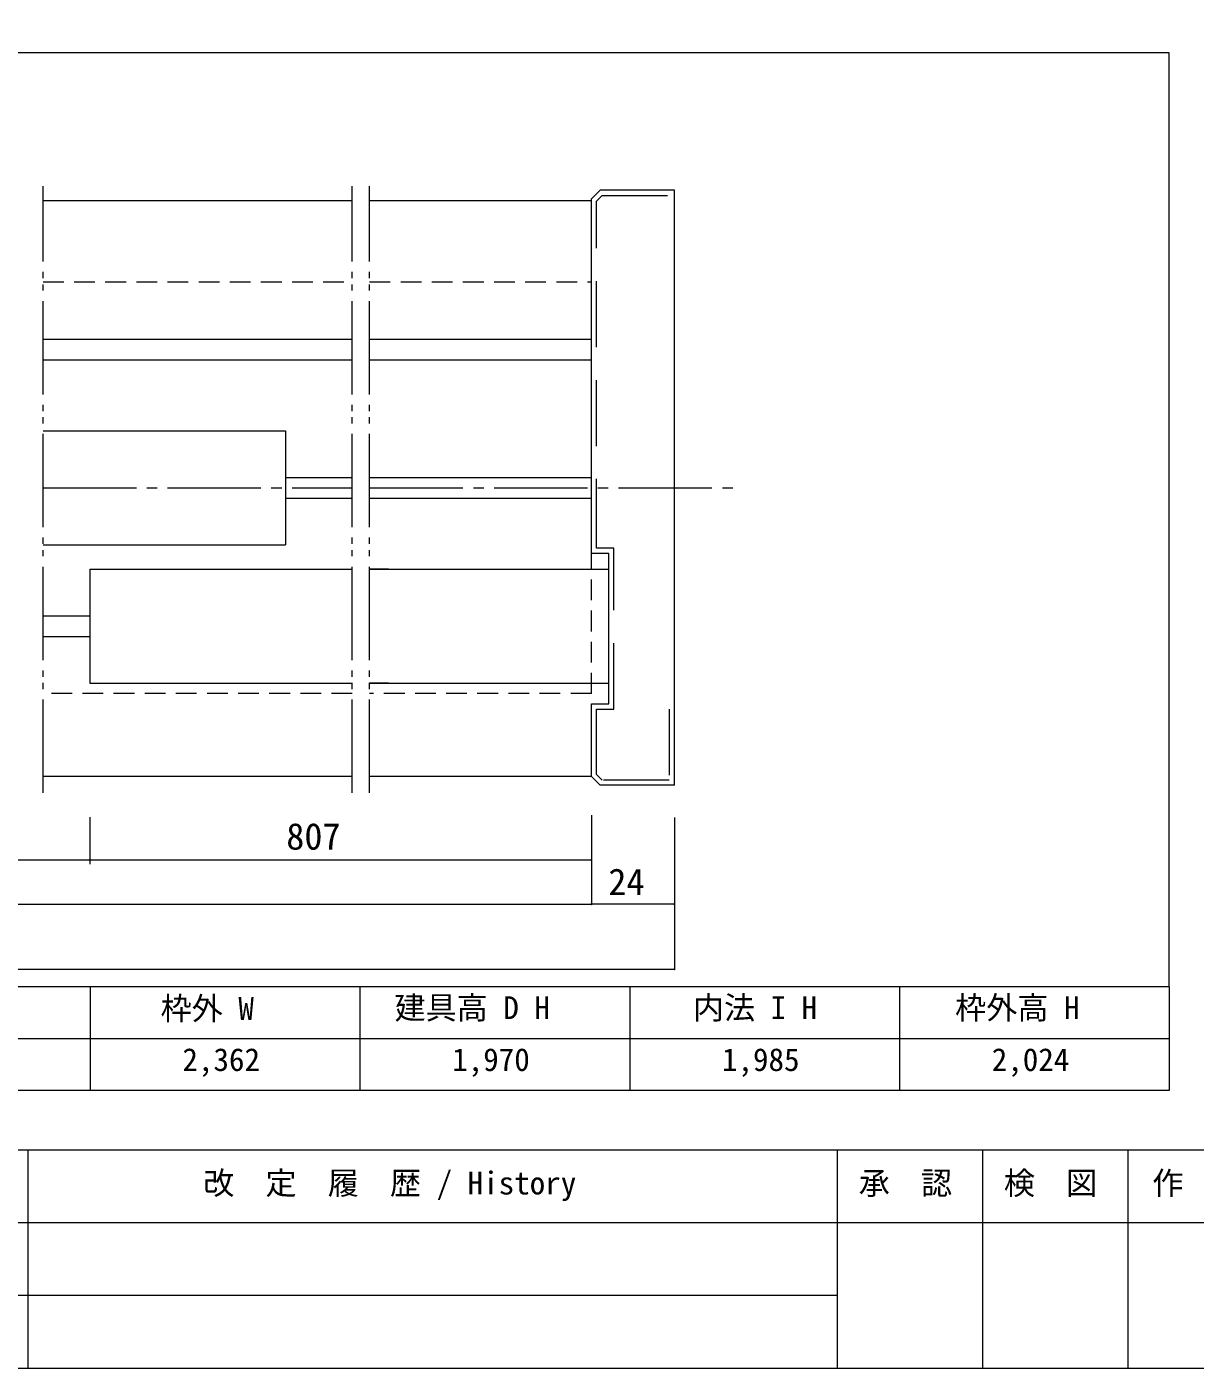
# Model space of a CAD drawing. Units: millimetres on the paper, enlarged 10 times, with parts at other scales. Extents: x -2000 to 2000, y -1385 to 1385.
# Drawn here: x -721 to 405, y -1385 to -92 of the extents above; entities that cross this region are included whole.
import ezdxf
from ezdxf.enums import TextEntityAlignment as Align

# ---------------------------------------------------------------- set-up
doc = ezdxf.new("R2010")
doc.units = ezdxf.units.MM
doc.header["$LTSCALE"] = 10
for name, pattern in [('CHAIN2', [12, 9, -1, 1, -1]), ('DOUBLE_CHAIN2', [12.8, 9, -1, 0.6, -0.6, 0.6, -1]), ('USER2', [9.525, 6.35, -3.175]), ('USER9', [3, 2, -1])]:
    doc.linetypes.add(name, pattern=pattern)
for name, color, linetype, lineweight in [('1-1_0', 7, 'Continuous', 20), ('2-0_18', 7, 'Continuous', 18), ('3-0', 7, 'Continuous', 20)]:
    doc.layers.add(name, color=color, linetype=linetype, lineweight=lineweight)
doc.styles.add('ＭＳ ゴシック', font='')
doc.styles.get('ＭＳ ゴシック').set_extended_font_data('MS Gothic')

msp = doc.modelspace()

# ---------------------------------------------------------------- linework, layer by layer
at = {"layer": '1-1_0'}
for p, q in [((380, -117.5), (-1950, -117.5)), ((380, -117.5), (-1950, -117.5)), ((380, -117.5), (-1950, -117.5)), ((380, -117.5), (-1950, -117.5)), ((380, -1017.5), (380, -117.5)), ((380, -1017.5), (380, -117.5)), ((380, -1017.5), (-1950, -1017.5)), ((380, -1017.5), (-1950, -1017.5)), ((380, -1017.5), (-1950, -1017.5)), ((-660, -1017.5), (-660, -1117.5)), ((-400, -1017.5), (-400, -1117.5)), ((-140, -1017.5), (-140, -1117.5)), ((120, -1017.5), (120, -1117.5)), ((380, -1017.5), (380, -1117.5)), ((380, -1067.5), (-1950, -1067.5)), ((380, -1117.5), (-1950, -1117.5)), ((2000, -1175), (-2000, -1175)), ((-720, -1175), (-720, -1385)), ((60, -1175), (60, -1385)), ((200, -1175), (200, -1385)), ((340, -1175), (340, -1385)), ((2000, -1245), (-1190, -1245)), ((60, -1315), (-1190, -1315))]:
    msp.add_line(p, q, dxfattribs=at)
msp.add_lwpolyline([(-2000, -1385), (2000, -1385), (2000, 1385), (-2000, 1385)], close=True, dxfattribs=at)
at = {"layer": '2-0_18', "lineweight": 20}
for p, q in [((-176.86, -258.33), (-168.53, -250)), ((-96.86, -250), (-168.53, -250)), ((-96.86, -250), (-168.53, -250)), ((-96.86, -823.33), (-96.86, -250)), ((-705.38, -260), (-407.35, -260)), ((-390.69, -260), (-176.86, -260)), ((-705.38, -393.33), (-407.35, -393.33)), ((-390.69, -393.33), (-176.86, -393.33)), ((-705.38, -413.33), (-407.35, -413.33)), ((-390.69, -413.33), (-176.86, -413.33)), ((-705.38, -481.67), (-703.39, -481.67)), ((-705.38, -481.67), (-703.39, -481.67)), ((-705.38, -481.67), (-488.54, -481.67)), ((-705.38, -481.67), (-488.54, -481.67)), ((-471.87, -526.67), (-443.35, -526.67)), ((-471.87, -526.67), (-407.35, -526.67)), ((-390.69, -526.67), (-176.86, -526.67)), ((-471.87, -546.67), (-443.35, -546.67)), ((-471.87, -546.67), (-407.35, -546.67)), ((-390.69, -546.67), (-176.86, -546.67)), ((-705.38, -591.67), (-703.39, -591.67)), ((-705.38, -591.67), (-703.39, -591.67)), ((-705.38, -591.67), (-488.54, -591.67)), ((-705.38, -591.67), (-488.54, -591.67)), ((-705.38, -591.67), (-471.87, -591.67)), ((-660.2, -615), (-407.35, -615)), ((-643.53, -615), (-407.35, -615)), ((-372.3, -615), (-390.69, -615)), ((-390.69, -615), (-176.86, -615)), ((-390.69, -615), (-388.69, -615)), ((-390.69, -615), (-160.2, -615)), ((-372.02, -615), (-176.86, -615)), ((-160.2, -745), (-160.2, -628.33)), ((-160.2, -708.33), (-160.2, -631.67)), ((-705.38, -660), (-660.2, -660)), ((-705.38, -680), (-660.2, -680)), ((-643.53, -725), (-407.35, -725)), ((-428.8, -725), (-407.35, -725)), ((-390.69, -725), (-379.63, -725)), ((-372.3, -725), (-390.69, -725)), ((-390.69, -725), (-176.86, -725)), ((-390.69, -725), (-388.69, -725)), ((-390.69, -725), (-160.2, -725)), ((-372.02, -725), (-176.86, -725)), ((-407.35, -815), (-705.38, -815)), ((-176.86, -815), (-390.69, -815))]:
    msp.add_line(p, q, dxfattribs=at)
at = {"layer": '2-0_18', "linetype": 'USER9'}
for p, q in [((-705.38, -338.33), (-407.35, -338.33)), ((-390.69, -338.33), (-176.86, -338.33)), ((-176.86, -735), (-176.86, -600)), ((-407.35, -735), (-705.38, -735)), ((-176.86, -735), (-390.69, -735))]:
    msp.add_line(p, q, dxfattribs=at)
at = {"layer": '2-0_18', "color": 4, "lineweight": 9}
for p, q in [((-176.86, -852.22), (-176.86, -937.99)), ((-660.2, -854.18), (-660.2, -899.31)), ((-660.2, -854.18), (-660.2, -899.31)), ((-96.86, -854.3), (-96.86, -1001.02)), ((-771.31, -895.15), (-691.31, -895.15)), ((-763.54, -895.15), (-176.86, -895.15)), ((-1503.42, -937.99), (-177.1, -937.99)), ((-96.86, -937.99), (-176.86, -937.99)), ((-1511.47, -1000.5), (-96.86, -1000.5))]:
    msp.add_line(p, q, dxfattribs=at)
at = {"layer": '2-0_18', "lineweight": 20}
for points in [[(-96.86, -823.33), (-168.53, -823.33), (-176.86, -815), (-176.86, -745), (-160.2, -745), (-160.2, -600), (-176.86, -600), (-176.86, -591.67), (-176.86, -258.33)], [(-705.38, -481.67), (-471.87, -481.67), (-471.87, -591.67)], [(-660.2, -615), (-660.2, -725), (-407.35, -725)]]:
    msp.add_lwpolyline(points, dxfattribs=at)
at = {"layer": '2-0_18', "linetype": 'USER2', "lineweight": 20}
msp.add_lwpolyline([(-101.86, -750), (-101.86, -818.33), (-166.46, -818.33), (-171.86, -812.93), (-171.86, -750), (-155.2, -750), (-155.2, -595), (-171.86, -595), (-171.86, -591.67), (-171.86, -260.4), (-166.46, -255), (-103.53, -255)], dxfattribs=at)
at = {"layer": '2-0_18', "color": 4, "lineweight": 9}
for centre, start, end in [((-660.2, -895.15), 0, 180), ((-660.2, -895.15), 0, 180), ((-660.2, -895.15), 180, 0), ((-660.2, -895.15), 180, 0), ((-176.86, -895.15), 0, 180), ((-176.86, -895.15), 180, 0), ((-176.86, -937.99), 0, 180), ((-176.86, -937.99), 0, 180), ((-176.86, -937.99), 180, 0), ((-176.86, -937.99), 180, 0), ((-96.86, -937.99), 0, 180), ((-96.86, -937.99), 180, 0), ((-96.86, -1000.5), 0, 180), ((-96.86, -1000.5), 180, 0)]:
    msp.add_arc(centre, 0.521, start, end, dxfattribs=at)
at = {"layer": '3-0', "linetype": 'DOUBLE_CHAIN2'}
for p, q in [((-705.38, -830.71), (-705.38, -245.98)), ((-407.35, -830.71), (-407.35, -245.98)), ((-390.69, -830.71), (-390.69, -245.98))]:
    msp.add_line(p, q, dxfattribs=at)
at = {"layer": '3-0', "color": 4, "linetype": 'CHAIN2', "lineweight": 9}
for p, q in [((-705.38, -536.67), (-407.35, -536.67)), ((-390.69, -536.67), (-31.43, -536.67))]:
    msp.add_line(p, q, dxfattribs=at)

# ---------------------------------------------------------------- texts
at = {"layer": '1-1_0', "style": 'ＭＳ ゴシック'}
for s, p in [('枠外 W', (-592.08, -1056.02)), ('建具高 D H', (-366.7, -1055.24)), ('内法 I H', (-79.13, -1055.24)), ('枠外高 H', (173.69, -1055.24)), ('2,362', (-571.08, -1105.25)), ('1,970', (-311.08, -1105.25)), ('1,985', (-51.08, -1105.25)), ('2,024', (208.92, -1105.25)), ('改\u3000定\u3000履\u3000歴 / History', (-551.02, -1224.21)), ('承\u3000認', (80.74, -1224.21)), ('検\u3000図', (220.6, -1224.21)), ('作\u3000成', (363.67, -1224.21))]:
    msp.add_text(s, height=21.99, dxfattribs=at).set_placement(p, align=Align.BOTTOM_LEFT)
at = {"layer": '2-0_18', "style": 'ＭＳ ゴシック'}
for s, p in [('807', (-470.98, -893.06)), ('24', (-160.59, -936.84))]:
    msp.add_text(s, height=25.66, dxfattribs=at).set_placement(p, align=Align.BOTTOM_LEFT)

doc.saveas('drawing.dxf')
